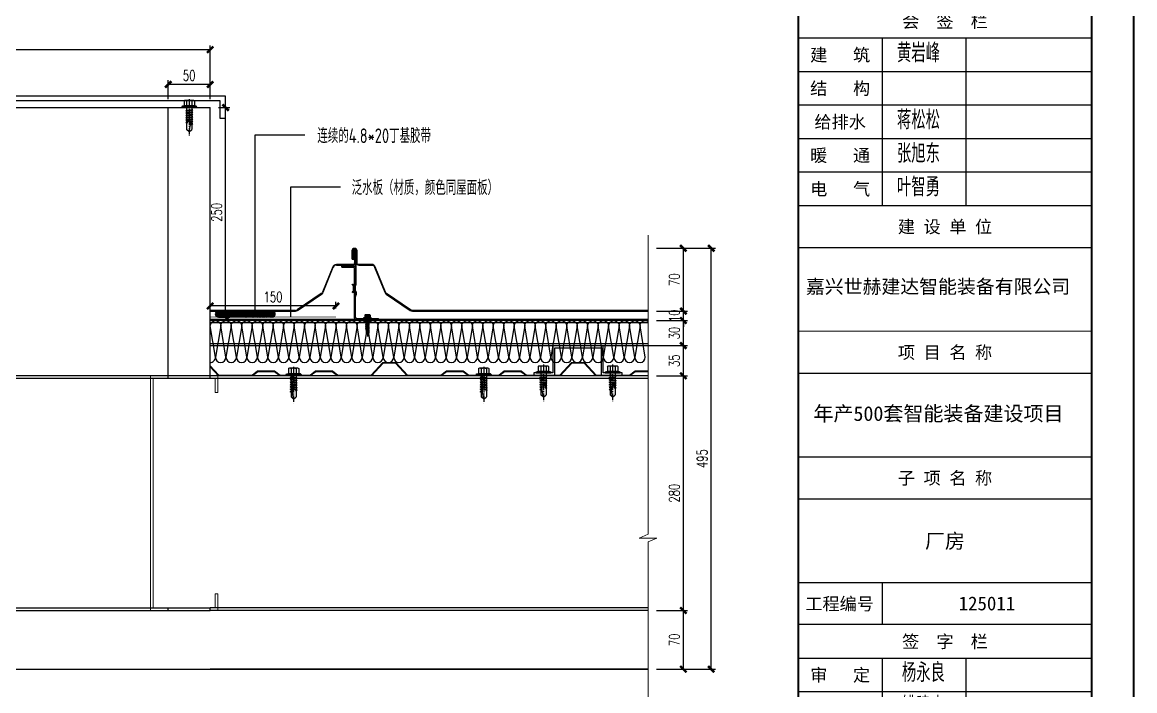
# Model space of a CAD drawing. Extents: x -599358 to 2865263, y -1062760 to 486533.
# Drawn here: x 149717 to 151044, y -727781 to -726983 of the extents above; entities that cross this region are included whole.
import ezdxf
from ezdxf.enums import TextEntityAlignment as Align

# ---------------------------------------------------------------- set-up
doc = ezdxf.new("R2010")
doc.units = 0
doc.linetypes.add('CENTER2', pattern=[28.575, 19.05, -3.175, 3.175, -3.175])
doc.linetypes.add('DASH', pattern=[0.35, 0.25, -0.1])
for name, color, linetype in [('0-cxFrame', 155, 'Continuous'), ('A-AXIS-DP', 126, 'Continuous'), ('A-PUB_HATCH', 8, 'Continuous'), ('A-WINDOW', 140, 'Continuous'), ('BWM', 8, 'Continuous'), ('DIM', 173, 'Continuous'), ('Frame', 255, 'Continuous'), ('Glass cotton', 95, 'Continuous'), ('PJ', 151, 'Continuous'), ('qianming', 155, 'Continuous'), ('SEAMLOK75 - SHEET', 6, 'Continuous'), ('V900型压型底板', 190, 'Continuous'), ('WZ', 2, 'Continuous'), ('ZX', 1, 'CENTER2'), ('虹吸雨水斗', 6, 'Continuous')]:
    doc.layers.add(name, color=color, linetype=linetype)
for name, color, linetype, lineweight in [('0-cxText', 131, 'Continuous', 25), ('S-dim', 81, 'Continuous', 0), ('屋面板', 6, 'Continuous', 13), ('底板', 2, 'Continuous', 13), ('文字标注引出线', 7, 'Continuous', 15), ('粗', 7, 'Continuous', 50), ('紧固件', 4, 'Continuous', 13)]:
    doc.layers.add(name, color=color, linetype=linetype, lineweight=lineweight)
doc.styles.add('BZHZ', font='bzxw', dxfattribs={"width": 0.8, "bigfont": 'bzhz'})
doc.styles.add('cx_biaoti', font='')
doc.styles.add('cx_tuming', font='simhei.ttf')
doc.styles.add('cx_tuqian1', font='宋体.shx')
doc.styles.add('DHTEXT-1', font='romans.shx', dxfattribs={"width": 0.7, "bigfont": 'chinese.shx'})
doc.styles.add('jhz', font='TSSDENG.SHX', dxfattribs={"width": 0.75, "bigfont": 'TSSDCHN.SHX'})
doc.styles.add('黑体', font='simhei.ttf')
doc.styles.get('cx_biaoti').set_extended_font_data('SimSun')
doc.dimstyles.new('ZN5', dxfattribs={"dimscale": 5, "dimtxt": 2.5, "dimasz": 1.5, "dimexe": 1, "dimexo": 2, "dimgap": 0.9, "dimtad": 1, "dimdec": 0, "dimdsep": 46, "dimtxsty": 'DHTEXT-1', "dimblk": 'ARCHTICK', "dimcen": 2.5, "dimclrd": 173, "dimclre": 173, "dimclrt": 7, "dimazin": 2, "dimtfac": 1, "dimtix": 1, "dimtmove": 2, "dimatfit": 3, "dimfxl": 0, "dimarcsym": 0})

# ---------------------------------------------------------------- blocks, each defined once
blk = doc.blocks.new('*U641')
at = {"layer": 'PJ'}
for p, q in [((-4.4, 0.45), (-4.4, 0)), ((4.4, 0), (-4.4, 0)), ((-4.1, 0.75), (-3.1, 1)), ((4.1, 0.75), (-4.1, 0.75)), ((-3.1, 3.85), (-3.1, 1)), ((3.1, 1), (-3.1, 1)), ((2.33, 4.25), (-2.33, 4.25)), ((-2.04, 0.75), (-1.55, 1)), ((-1.55, 3.85), (-1.55, 1)), ((-1.55, 0), (-1.55, -1.59)), ((1.55, 3.85), (1.55, 1)), ((2.15, 0.75), (1.55, 1)), ((1.55, 0), (1.55, -1.09)), ((3.1, 3.85), (3.1, 1)), ((4.1, 0.75), (3.1, 1)), ((4.4, 0.45), (4.4, 0)), ((-2.11, -1.9), (2.11, -1.4)), ((-2.11, -1.9), (-1.55, -1.59)), ((-2.11, -1.9), (-1.55, -2.21)), ((-2.11, -3.3), (2.11, -2.8)), ((-2.11, -3.3), (-1.55, -2.99)), ((-2.11, -3.3), (-1.55, -3.61)), ((-2.11, -4.7), (2.11, -4.2)), ((-2.11, -4.7), (-1.55, -4.39)), ((-2.11, -4.7), (-1.55, -5.01)), ((-2.11, -6.1), (2.11, -5.6)), ((-2.11, -6.1), (-1.55, -5.79)), ((-2.11, -6.1), (-1.55, -6.41)), ((-1.55, -1.59), (1.55, -1.09)), ((-1.55, -2.21), (1.55, -1.71)), ((-1.55, -2.21), (-1.55, -2.99)), ((-1.55, -2.99), (1.55, -2.49)), ((-1.55, -3.61), (1.55, -3.11)), ((-1.55, -3.61), (-1.55, -4.39)), ((-1.55, -4.39), (1.55, -3.89)), ((-1.55, -5.01), (1.55, -4.51)), ((-1.55, -5.01), (-1.55, -5.79)), ((-1.55, -5.79), (1.55, -5.29)), ((-1.55, -6.41), (1.55, -5.91)), ((-1.55, -6.41), (-1.55, -7.19)), ((1.55, -0.31), (1.55, -1.09)), ((2.11, -1.4), (1.55, -1.09)), ((2.11, -1.4), (1.55, -1.71)), ((1.55, -1.71), (1.55, -2.49)), ((2.11, -2.8), (1.55, -2.49)), ((2.11, -2.8), (1.55, -3.11)), ((1.55, -3.11), (1.55, -3.89)), ((2.11, -4.2), (1.55, -3.89)), ((2.11, -4.2), (1.55, -4.51)), ((1.55, -4.51), (1.55, -5.29)), ((2.11, -5.6), (1.55, -5.29)), ((2.11, -5.6), (1.55, -5.91)), ((1.55, -5.91), (1.55, -6.69)), ((-2.11, -7.5), (2.11, -7)), ((-2.11, -7.5), (-1.55, -7.19)), ((-2.11, -7.5), (-1.55, -7.81)), ((-2.11, -8.9), (-1.55, -8.59)), ((-2.11, -8.9), (-1.14, -8.78)), ((-2.11, -8.9), (-1.55, -9.21)), ((-1.55, -7.19), (1.55, -6.69)), ((-1.55, -7.81), (1.55, -7.31)), ((-1.55, -7.81), (-1.55, -8.59)), ((-1.55, -8.59), (-0.99, -8.49)), ((-1.55, -9.21), (-1.33, -9.17)), ((-1.55, -9.21), (-1.55, -13)), ((0, -14.4), (-1.55, -13)), ((0, -14.4), (1.55, -13)), ((0.56, -8.24), (1.55, -8.09)), ((0.71, -8.55), (2.11, -8.4)), ((0.71, -8.83), (1.55, -8.71)), ((0.71, -9.61), (1.55, -9.49)), ((0.71, -9.95), (2.11, -9.8)), ((0.71, -10.23), (1.55, -10.11)), ((2.11, -7), (1.55, -6.69)), ((2.11, -7), (1.55, -7.31)), ((1.55, -7.31), (1.55, -8.09)), ((2.11, -8.4), (1.55, -8.09)), ((2.11, -8.4), (1.55, -8.71)), ((1.55, -8.71), (1.55, -9.49)), ((2.11, -9.8), (1.55, -9.49)), ((2.11, -9.8), (1.55, -10.11)), ((1.55, -10.11), (1.55, -13))]:
    blk.add_line(p, q, dxfattribs=at)
blk.add_lwpolyline([(0, -14.4), (0.71, -10.23), (0.71, -8.5, 0.417657), (0.41, -8.2, 0.097062), (-0.99, -8.49), (-1.55, -9.6)], format="xyb", dxfattribs=at)
for centre, radius, start, end in [((-4.1, 0.45), 0.3, 90, 180), ((-2.33, 3.3), 0.951, 35.40086, 144.59914), ((0, 1.05), 3.2, 61.05941, 118.94059), ((2.33, 3.3), 0.951, 35.40086, 144.59914), ((4.1, 0.45), 0.3, 0, 90)]:
    blk.add_arc(centre, radius, start, end, dxfattribs=at)
at = {"layer": 'ZX', "ltscale": 0.2}
blk.add_line((0, 4.94), (0, -16.83), dxfattribs=at)
blk = doc.blocks.new('00990')
at = {"color": 2}
blk.add_lwpolyline([(7292.4, -17093.5), (7314.9, -17093.5), (7314.9, -17061), (7374.9, -17061), (7374.9, -17093.5), (7397.4, -17093.5), (7397.4, -17096), (7372.4, -17096), (7372.4, -17063.5), (7317.4, -17063.5), (7317.4, -17096), (7292.4, -17096)], close=True, dxfattribs=at)
at = {"layer": '紧固件', "xscale": 2, "yscale": 2, "zscale": 2}
for p in [(7303.6, -17093.5), (7386.1, -17093.5, 0)]:
    blk.add_blockref('*U641', p, dxfattribs=at)
blk = doc.blocks.new('*U1726')
at = {"layer": 'PJ'}
for p, q in [((-4.4, 0.5), (-4.4, 0)), ((4.4, 0), (-4.4, 0)), ((-4.1, 0.8), (-3.1, 1)), ((4.1, 0.8), (-4.1, 0.8)), ((-3.1, 3.9), (-3.1, 1)), ((3.1, 1), (-3.1, 1)), ((2.3, 4.2), (-2.3, 4.2)), ((-2, 0.8), (-1.5, 1)), ((-1.5, 3.9), (-1.5, 1)), ((-1.5, 0), (-1.5, -1.6)), ((1.5, 3.9), (1.5, 1)), ((2.2, 0.8), (1.5, 1)), ((1.5, 0), (1.5, -1.1)), ((3.1, 3.9), (3.1, 1)), ((4.1, 0.8), (3.1, 1)), ((4.4, 0.5), (4.4, 0)), ((-2.1, -1.9), (2.1, -1.4)), ((-2.1, -1.9), (-1.5, -1.6)), ((-2.1, -1.9), (-1.5, -2.2)), ((-2.1, -3.3), (2.1, -2.8)), ((-2.1, -3.3), (-1.5, -3)), ((-2.1, -3.3), (-1.5, -3.6)), ((-2.1, -4.7), (2.1, -4.2)), ((-2.1, -4.7), (-1.5, -4.4)), ((-2.1, -4.7), (-1.5, -5)), ((-2.1, -6.1), (2.1, -5.6)), ((-2.1, -6.1), (-1.5, -5.8)), ((-2.1, -6.1), (-1.5, -6.4)), ((-2.1, -7.5), (2.1, -7)), ((-2.1, -7.5), (-1.5, -7.2)), ((-2.1, -7.5), (-1.5, -7.8)), ((-2.1, -8.9), (2.1, -8.4)), ((-2.1, -8.9), (-1.5, -8.6)), ((-2.1, -8.9), (-1.5, -9.2)), ((-2.1, -10.3), (2.1, -9.8)), ((-2.1, -10.3), (-1.5, -10)), ((-2.1, -10.3), (-1.5, -10.6)), ((-2.1, -11.7), (2.1, -11.2)), ((-2.1, -11.7), (-1.5, -11.4)), ((-2.1, -11.7), (-1.5, -12)), ((-2.1, -13.1), (-1.5, -12.8)), ((-1.5, -1.6), (1.5, -1.1)), ((-1.5, -2.2), (1.5, -1.7)), ((-1.5, -2.2), (-1.5, -3)), ((-1.5, -3), (1.5, -2.5)), ((-1.5, -3.6), (1.5, -3.1)), ((-1.5, -3.6), (-1.5, -4.4)), ((-1.5, -4.4), (1.5, -3.9)), ((-1.5, -5), (1.5, -4.5)), ((-1.5, -5), (-1.5, -5.8)), ((-1.5, -5.8), (1.5, -5.3)), ((-1.5, -6.4), (1.5, -5.9)), ((-1.5, -6.4), (-1.5, -7.2)), ((-1.5, -7.2), (1.5, -6.7)), ((-1.5, -7.8), (1.5, -7.3)), ((-1.5, -7.8), (-1.5, -8.6)), ((-1.5, -8.6), (1.5, -8.1)), ((-1.5, -9.2), (1.5, -8.7)), ((-1.5, -9.2), (-1.5, -10)), ((-1.5, -10), (1.5, -9.5)), ((-1.5, -10.6), (1.5, -10.1)), ((-1.5, -10.6), (-1.5, -11.4)), ((-1.5, -11.4), (1.5, -10.9)), ((-1.5, -12), (1.5, -11.5)), ((-1.5, -12), (-1.5, -12.8)), ((-1.5, -12.8), (-1, -12.7)), ((0.6, -12.4), (1.5, -12.3)), ((0.7, -12.8), (2.1, -12.6)), ((0.7, -13), (1.5, -12.9)), ((1.5, -0.3), (1.5, -1.1)), ((2.1, -1.4), (1.5, -1.1)), ((2.1, -1.4), (1.5, -1.7)), ((1.5, -1.7), (1.5, -2.5)), ((2.1, -2.8), (1.5, -2.5)), ((2.1, -2.8), (1.5, -3.1)), ((1.5, -3.1), (1.5, -3.9)), ((2.1, -4.2), (1.5, -3.9)), ((2.1, -4.2), (1.5, -4.5)), ((1.5, -4.5), (1.5, -5.3)), ((2.1, -5.6), (1.5, -5.3)), ((2.1, -5.6), (1.5, -5.9)), ((1.5, -5.9), (1.5, -6.7)), ((2.1, -7), (1.5, -6.7)), ((2.1, -7), (1.5, -7.3)), ((1.5, -7.3), (1.5, -8.1)), ((2.1, -8.4), (1.5, -8.1)), ((2.1, -8.4), (1.5, -8.7)), ((1.5, -8.7), (1.5, -9.5)), ((2.1, -9.8), (1.5, -9.5)), ((2.1, -9.8), (1.5, -10.1)), ((1.5, -10.1), (1.5, -10.9)), ((2.1, -11.2), (1.5, -10.9)), ((2.1, -11.2), (1.5, -11.5)), ((1.5, -11.5), (1.5, -12.3)), ((2.1, -12.6), (1.5, -12.3)), ((2.1, -12.6), (1.5, -12.9)), ((1.5, -12.9), (1.5, -13.7)), ((-2.1, -13.1), (-1.1, -13)), ((-2.1, -13.1), (-1.5, -13.4)), ((-1.5, -13.4), (-1.5, -17.2)), ((-1.5, -13.4), (-1.3, -13.4)), ((0, -18.6), (-1.5, -17.2)), ((0, -18.6), (1.5, -17.2)), ((0.7, -13.8), (1.5, -13.7)), ((0.7, -14.2), (2.1, -14)), ((0.7, -14.4), (1.5, -14.3)), ((2.1, -14), (1.5, -13.7)), ((2.1, -14), (1.5, -14.3)), ((1.5, -14.3), (1.5, -17.2))]:
    blk.add_line(p, q, dxfattribs=at)
blk.add_lwpolyline([(0, -18.6), (0.7, -14.4), (0.7, -12.7, 0.417657), (0.4, -12.4, 0.097062), (-1, -12.7), (-1.5, -13.8)], format="xyb", dxfattribs=at)
for centre, radius, start, end in [((-4.1, 0.5), 0.3, 90, 180), ((-2.3, 3.3), 0.951, 35.4009, 144.5991), ((0, 1), 3.2, 61.0594, 118.9406), ((2.3, 3.3), 0.951, 35.4009, 144.5991), ((4.1, 0.5), 0.3, 0, 90)]:
    blk.add_arc(centre, radius, start, end, dxfattribs=at)
at = {"layer": 'ZX', "ltscale": 0.2}
blk.add_line((0, 4.9), (0, -21), dxfattribs=at)
blk = doc.blocks.new('A$C06060CBF')
at = {"layer": '粗', "lineweight": -2}
for p, q in [((26.8, 41.2), (26.8, 82.1)), ((27.4, 41.2), (27.4, 82.1)), ((27.4, 2.3), (27.4, 61.4)), ((28.7, 59.5), (27.4, 59.5)), ((28.7, 2.3), (28.7, 61.4)), ((43.8, 63.6), (29.7, 63.6)), ((43.8, 62.4), (29.7, 62.4)), ((43.8, 62.4), (43.8, 63.6)), ((28.7, 41.2), (27.4, 41.2)), ((30.4, 42.2), (28, 40.8)), ((29.2, 40.8), (28.4, 40.3)), ((30.7, 41.6), (29.2, 40.8)), ((29.2, 33.8), (29.2, 40.3)), ((30.9, 41.1), (29.8, 40.4)), ((29.8, 33.8), (29.8, 40.3)), ((26.8, 33), (26.8, 28.9)), ((27.4, 33), (27.4, 28.9)), ((28.7, 33), (27.4, 33)), ((30.4, 32), (28, 33.3)), ((29.2, 33.4), (28.4, 33.9)), ((30.7, 32.5), (29.2, 33.4)), ((30.6, 33.3), (29.8, 33.7)), ((30.9, 33.1), (29.8, 33.7)), ((26.4, 1.2), (0, 1.2)), ((0, 0), (0, 1.2)), ((26.4, 0), (0, 0)), ((19.5, 0), (19.5, 1.2))]:
    blk.add_line(p, q, dxfattribs=at)
at = {"layer": '粗'}
blk.add_line((27.4, 28.9), (26.8, 28.9), dxfattribs=at)
at = {"layer": '粗', "linetype": 'DASH', "lineweight": -2}
for p, q in [((9.7, 1.2), (9.7, 0)), ((16.9, 1.2), (16.9, 0))]:
    blk.add_line(p, q, dxfattribs=at)
at = {"layer": '粗', "lineweight": -2}
blk.add_lwpolyline([(27.4, 82.1, -1), (29.9, 82.1), (29.9, 73.1), (30.5, 73.1), (30.5, 82.1, 1), (26.8, 82.1)], format="xyb", dxfattribs=at)
for centre, radius, start, end in [((29.7, 61.4), 2.25, 90, 180), ((29.7, 61.4), 1.02, 90, 180), ((27.8, 41.2), 1.02, 180, 300), ((27.8, 41.2), 0.41, 180, 300), ((29.9, 40.3), 0.717, 120, 180), ((29.9, 40.3), 0.102, 120, 180), ((30.6, 41.6), 0.627, 302.657, 103.9204), ((27.8, 33), 1.02, 60, 180), ((27.8, 33), 0.41, 60, 180), ((29.9, 33.8), 0.717, 180, 240), ((29.9, 33.8), 0.102, 180, 240), ((30.6, 32.6), 0.627, 256.0796, 57.343), ((26.4, 2.3), 1.02, 270, 0), ((26.4, 2.3), 2.25, 270, 0)]:
    blk.add_arc(centre, radius, start, end, dxfattribs=at)
at = {"layer": '紧固件', "xscale": -1.023999999801318, "yscale": 1.023999999801318, "zscale": 1.023999999801318}
blk.add_blockref('*U1726', (13.2, 1.2), dxfattribs=at)
blk = doc.blocks.new('38990')
h = blk.add_hatch()
h.set_pattern_fill('ANSI31', color=256, scale=0.34, angle=-4.9986, style=0)
h.set_pattern_definition([(40.0013865, (1380503.2507, -35356.2821), (-0.693909236, 0.826928184), [])])
edge = h.paths.add_edge_path()
edge.add_arc((1405618.2, -61328.6), 3.6, 270.5816, 449.6218)
edge.add_line((1405618.3, -61325), (1405552.7, -61324.9))
edge.add_arc((1405554.6, -61328.5), 4.04, 116.9061, 243.2973)
edge.add_line((1405552.7, -61332.1), (1405618.3, -61332.2))
at = {"layer": 'A-PUB_HATCH', "color": 7}
for p, q in [((1405552.8, -61324.9, 39226584.3), (1405618.3, -61325, 39226584.3)), ((1405552.8, -61332.1, 39226584.3), (1405618.3, -61332.2, 39226584.3))]:
    blk.add_line(p, q, dxfattribs=at)
at = {"layer": 'Frame'}
for centre, radius, start, end in [((1405554.5, -61328.5, 39226584.3), 4.01, 115.9713, 243.9922), ((1405618.5, -61328.6, 39226584.3), 3.61, 266.5513, 93.4122)]:
    blk.add_arc(centre, radius, start, end, dxfattribs=at)
blk = doc.blocks.new('_ArchTick')
at = {"color": 0, "linetype": 'ByBlock', "const_width": 0.4}
blk.add_lwpolyline([(-0.5, -0.5), (0.5, 0.5)], dxfattribs=at)
blk = doc.blocks.new('*D2155')
at = {"layer": 'Defpoints', "color": 0, "ltscale": 50, "transparency": 16777216}
for p in [(149941.3, -727321.6), (149941.3, -727334.8), (150091.3, -727334.8)]:
    blk.add_point(p, dxfattribs=at)
at = {"layer": 'DIM', "color": 173, "linetype": 'ByBlock', "lineweight": -2, "ltscale": 50, "transparency": 16777216}
for p, q in [((149941.3, -727324.8), (149941.3, -727316.6)), ((150091.3, -727321.6), (149941.3, -727321.6)), ((150091.3, -727324.8), (150091.3, -727316.6))]:
    blk.add_line(p, q, dxfattribs=at)
at = {"layer": 'DIM', "color": 173, "lineweight": -2, "ltscale": 50, "transparency": 16777216, "xscale": 7.5, "yscale": 7.5, "zscale": 7.5, "rotation": 180}
blk.add_blockref('_ArchTick', (149941.3, -727321.6), dxfattribs=at)
at = {"layer": 'DIM', "color": 173, "lineweight": -2, "ltscale": 50, "transparency": 16777216, "xscale": 7.5, "yscale": 7.5, "zscale": 7.5}
blk.add_blockref('_ArchTick', (150091.3, -727321.6), dxfattribs=at)
at = {"layer": 'DIM', "color": 7, "ltscale": 50, "transparency": 16777216, "insert": (150016.3, -727310.8), "char_height": 12.5, "attachment_point": 5, "style": 'DHTEXT-1'}
blk.add_mtext('150', dxfattribs=at)
blk = doc.blocks.new('*D2156')
at = {"layer": 'Defpoints', "color": 0, "ltscale": 50, "transparency": 16777216}
for p in [(149941.3, -727084.8), (149959.7, -727084.8), (149941.3, -727334.8)]:
    blk.add_point(p, dxfattribs=at)
at = {"layer": 'DIM', "color": 173, "linetype": 'ByBlock', "lineweight": -2, "ltscale": 50, "transparency": 16777216}
for p, q in [((149951.3, -727084.8), (149964.7, -727084.8)), ((149959.7, -727334.8), (149959.7, -727084.8)), ((149951.3, -727334.8), (149964.7, -727334.8))]:
    blk.add_line(p, q, dxfattribs=at)
at = {"layer": 'DIM', "color": 173, "lineweight": -2, "ltscale": 50, "transparency": 16777216, "xscale": 7.5, "yscale": 7.5, "zscale": 7.5}
for p, rotation in [((149959.7, -727084.8), 90), ((149959.7, -727334.8), 270)]:
    blk.add_blockref('_ArchTick', p, dxfattribs=dict(at, rotation=rotation))
at = {"layer": 'DIM', "color": 7, "ltscale": 50, "transparency": 16777216, "insert": (149949, -727209.8), "char_height": 12.5, "attachment_point": 5, "rotation": 90, "style": 'DHTEXT-1'}
blk.add_mtext('250', dxfattribs=at)
blk = doc.blocks.new('*D2145')
at = {"layer": 'Defpoints', "color": 0, "ltscale": 50, "transparency": 16777216}
for p in [(149941.3, -727015.7), (149051.3, -727084.8, 0), (149941.3, -727084.8, 0)]:
    blk.add_point(p, dxfattribs=at)
at = {"layer": 'DIM', "color": 173, "linetype": 'ByBlock', "lineweight": -2, "ltscale": 50, "transparency": 16777216}
for p, q in [((149051.3, -727074.8), (149051.3, -727010.7)), ((149051.3, -727015.7), (149941.3, -727015.7)), ((149941.3, -727074.8), (149941.3, -727010.7))]:
    blk.add_line(p, q, dxfattribs=at)
at = {"layer": 'DIM', "color": 173, "lineweight": -2, "ltscale": 50, "transparency": 16777216, "xscale": 7.5, "yscale": 7.5, "zscale": 7.5, "rotation": 180}
blk.add_blockref('_ArchTick', (149051.3, -727015.7), dxfattribs=at)
at = {"layer": 'DIM', "color": 173, "lineweight": -2, "ltscale": 50, "transparency": 16777216, "xscale": 7.5, "yscale": 7.5, "zscale": 7.5}
blk.add_blockref('_ArchTick', (149941.3, -727015.7), dxfattribs=at)
at = {"layer": 'DIM', "color": 7, "ltscale": 50, "transparency": 16777216, "insert": (149496.3, -727005), "char_height": 12.5, "attachment_point": 5, "style": 'DHTEXT-1'}
blk.add_mtext('790', dxfattribs=at)
blk = doc.blocks.new('*D2146')
at = {"layer": 'Defpoints', "color": 0, "ltscale": 50, "transparency": 16777216}
for p in [(150463.4, -727405), (150505.5, -727405), (150463.4, -727685)]:
    blk.add_point(p, dxfattribs=at)
at = {"layer": 'DIM', "color": 173, "linetype": 'ByBlock', "lineweight": -2, "ltscale": 50, "transparency": 16777216}
for p, q in [((150473.4, -727405), (150510.5, -727405)), ((150505.5, -727685), (150505.5, -727405)), ((150473.4, -727685), (150510.5, -727685))]:
    blk.add_line(p, q, dxfattribs=at)
at = {"layer": 'DIM', "color": 173, "lineweight": -2, "ltscale": 50, "transparency": 16777216, "xscale": 7.5, "yscale": 7.5, "zscale": 7.5}
for p, rotation in [((150505.5, -727405), 90), ((150505.5, -727685), 270)]:
    blk.add_blockref('_ArchTick', p, dxfattribs=dict(at, rotation=rotation))
at = {"layer": 'DIM', "color": 7, "ltscale": 50, "transparency": 16777216, "insert": (150494.8, -727545), "char_height": 12.5, "attachment_point": 5, "rotation": 90, "style": 'DHTEXT-1'}
blk.add_mtext('280', dxfattribs=at)
blk = doc.blocks.new('*D2147')
at = {"layer": 'Defpoints', "color": 0, "ltscale": 50, "transparency": 16777216}
for p in [(150229.7, -727368.9), (150505.5, -727368.9), (150463.4, -727405)]:
    blk.add_point(p, dxfattribs=at)
at = {"layer": 'DIM', "color": 173, "linetype": 'ByBlock', "lineweight": -2, "ltscale": 50, "transparency": 16777216}
for p, q in [((150239.7, -727368.9), (150510.5, -727368.9)), ((150505.5, -727405), (150505.5, -727368.9)), ((150473.4, -727405), (150510.5, -727405))]:
    blk.add_line(p, q, dxfattribs=at)
at = {"layer": 'DIM', "color": 173, "lineweight": -2, "ltscale": 50, "transparency": 16777216, "xscale": 7.5, "yscale": 7.5, "zscale": 7.5}
for p, rotation in [((150505.5, -727368.9), 90), ((150505.5, -727405), 270)]:
    blk.add_blockref('_ArchTick', p, dxfattribs=dict(at, rotation=rotation))
at = {"layer": 'DIM', "color": 7, "ltscale": 50, "transparency": 16777216, "insert": (150494.8, -727386.9), "char_height": 12.5, "attachment_point": 5, "rotation": 90, "style": 'DHTEXT-1'}
blk.add_mtext('35', dxfattribs=at)
blk = doc.blocks.new('*D2148')
at = {"layer": 'Defpoints', "color": 0, "ltscale": 50, "transparency": 16777216}
for p in [(150463.4, -727338.9), (150505.5, -727338.9), (150229.7, -727368.9)]:
    blk.add_point(p, dxfattribs=at)
at = {"layer": 'DIM', "color": 173, "linetype": 'ByBlock', "lineweight": -2, "ltscale": 50, "transparency": 16777216}
for p, q in [((150473.4, -727338.9), (150510.5, -727338.9)), ((150505.5, -727368.9), (150505.5, -727338.9)), ((150239.7, -727368.9), (150510.5, -727368.9))]:
    blk.add_line(p, q, dxfattribs=at)
at = {"layer": 'DIM', "color": 173, "lineweight": -2, "ltscale": 50, "transparency": 16777216, "xscale": 7.5, "yscale": 7.5, "zscale": 7.5}
for p, rotation in [((150505.5, -727338.9), 90), ((150505.5, -727368.9), 270)]:
    blk.add_blockref('_ArchTick', p, dxfattribs=dict(at, rotation=rotation))
at = {"layer": 'DIM', "color": 7, "ltscale": 50, "transparency": 16777216, "insert": (150494.8, -727353.9), "char_height": 12.5, "attachment_point": 5, "rotation": 90, "style": 'DHTEXT-1'}
blk.add_mtext('30', dxfattribs=at)
blk = doc.blocks.new('*D2149')
at = {"layer": 'Defpoints', "color": 0, "ltscale": 50, "transparency": 16777216}
for p in [(150463.4, -727327.7, 0), (150505.5, -727327.7), (150463.4, -727338.9)]:
    blk.add_point(p, dxfattribs=at)
at = {"layer": 'DIM', "color": 173, "linetype": 'ByBlock', "lineweight": -2, "ltscale": 50, "transparency": 16777216}
for p, q in [((150473.4, -727327.7), (150510.5, -727327.7)), ((150505.5, -727327.7), (150505.5, -727320.2)), ((150505.5, -727338.9), (150505.5, -727327.7)), ((150473.4, -727338.9), (150510.5, -727338.9)), ((150505.5, -727338.9), (150505.5, -727346.4))]:
    blk.add_line(p, q, dxfattribs=at)
at = {"layer": 'DIM', "color": 173, "lineweight": -2, "ltscale": 50, "transparency": 16777216, "xscale": 7.5, "yscale": 7.5, "zscale": 7.5}
for p, rotation in [((150505.5, -727327.7), 270), ((150505.5, -727338.9), 90)]:
    blk.add_blockref('_ArchTick', p, dxfattribs=dict(at, rotation=rotation))
at = {"layer": 'DIM', "color": 7, "ltscale": 50, "transparency": 16777216, "insert": (150494.8, -727333.3), "char_height": 12.5, "attachment_point": 5, "rotation": 90, "style": 'DHTEXT-1'}
blk.add_mtext('10', dxfattribs=at)
blk = doc.blocks.new('*D2150')
at = {"layer": 'Defpoints', "color": 0, "ltscale": 50, "transparency": 16777216}
for p in [(150463.4, -727252.7, 0), (150505.5, -727252.7), (150463.4, -727327.7, 0)]:
    blk.add_point(p, dxfattribs=at)
at = {"layer": 'DIM', "color": 173, "linetype": 'ByBlock', "lineweight": -2, "ltscale": 50, "transparency": 16777216}
for p, q in [((150473.4, -727252.7), (150510.5, -727252.7)), ((150505.5, -727327.7), (150505.5, -727252.7)), ((150473.4, -727327.7), (150510.5, -727327.7))]:
    blk.add_line(p, q, dxfattribs=at)
at = {"layer": 'DIM', "color": 173, "lineweight": -2, "ltscale": 50, "transparency": 16777216, "xscale": 7.5, "yscale": 7.5, "zscale": 7.5}
for p, rotation in [((150505.5, -727252.7), 90), ((150505.5, -727327.7), 270)]:
    blk.add_blockref('_ArchTick', p, dxfattribs=dict(at, rotation=rotation))
at = {"layer": 'DIM', "color": 7, "ltscale": 50, "transparency": 16777216, "insert": (150494.8, -727290.2), "char_height": 12.5, "attachment_point": 5, "rotation": 90, "style": 'DHTEXT-1'}
blk.add_mtext('70', dxfattribs=at)
blk = doc.blocks.new('*D2151')
at = {"layer": 'Defpoints', "color": 0, "ltscale": 50, "transparency": 16777216}
for p in [(150463.4, -727252.7, 0), (150538.7, -727252.7), (150463.4, -727755)]:
    blk.add_point(p, dxfattribs=at)
at = {"layer": 'DIM', "color": 173, "linetype": 'ByBlock', "lineweight": -2, "ltscale": 50, "transparency": 16777216}
for p, q in [((150473.4, -727252.7), (150543.7, -727252.7)), ((150538.7, -727755), (150538.7, -727252.7)), ((150473.4, -727755), (150543.7, -727755))]:
    blk.add_line(p, q, dxfattribs=at)
at = {"layer": 'DIM', "color": 173, "lineweight": -2, "ltscale": 50, "transparency": 16777216, "xscale": 7.5, "yscale": 7.5, "zscale": 7.5}
for p, rotation in [((150538.7, -727252.7), 90), ((150538.7, -727755), 270)]:
    blk.add_blockref('_ArchTick', p, dxfattribs=dict(at, rotation=rotation))
at = {"layer": 'DIM', "color": 7, "ltscale": 50, "transparency": 16777216, "insert": (150527.9, -727503.8), "char_height": 12.5, "attachment_point": 5, "rotation": 90, "style": 'DHTEXT-1'}
blk.add_mtext('495', dxfattribs=at)
blk = doc.blocks.new('*D2152')
at = {"layer": 'Defpoints', "color": 0, "ltscale": 50, "transparency": 16777216}
for p in [(150463.4, -727685), (150505.5, -727685), (150463.4, -727755)]:
    blk.add_point(p, dxfattribs=at)
at = {"layer": 'DIM', "color": 173, "linetype": 'ByBlock', "lineweight": -2, "ltscale": 50, "transparency": 16777216}
for p, q in [((150473.4, -727685), (150510.5, -727685)), ((150505.5, -727755), (150505.5, -727685)), ((150473.4, -727755), (150510.5, -727755))]:
    blk.add_line(p, q, dxfattribs=at)
at = {"layer": 'DIM', "color": 173, "lineweight": -2, "ltscale": 50, "transparency": 16777216, "xscale": 7.5, "yscale": 7.5, "zscale": 7.5}
for p, rotation in [((150505.5, -727685), 90), ((150505.5, -727755), 270)]:
    blk.add_blockref('_ArchTick', p, dxfattribs=dict(at, rotation=rotation))
at = {"layer": 'DIM', "color": 7, "ltscale": 50, "transparency": 16777216, "insert": (150494.8, -727720), "char_height": 12.5, "attachment_point": 5, "rotation": 90, "style": 'DHTEXT-1'}
blk.add_mtext('70', dxfattribs=at)
blk = doc.blocks.new('zjcx_lan_huiqian(Dragon)')
for p, q in [((-7000, -800), (0, -800)), ((-5000, -800), (-5000, -4800)), ((-3000, -800), (-3000, -4800)), ((-7000, -1600), (0, -1600)), ((-7000, -2400), (0, -2400)), ((-7000, -3200), (0, -3200)), ((-7000, -4000), (0, -4000))]:
    blk.add_line(p, q)
at = {"const_width": 30}
blk.add_lwpolyline([(-7000, 0), (0, 0)], dxfattribs=at)
blk.add_lwpolyline([(-7000, 0), (0, 0), (0, -4800), (-7000, -4800)], close=True, dxfattribs=at)
at = {"style": 'cx_biaoti'}
for s, p in [('会  签  栏', (-3500, -400)), ('建   筑', (-6000, -1200)), ('结   构', (-6000, -2000)), ('给排水', (-6000, -2800)), ('暖   通', (-6000, -3600)), ('电   气', (-6000, -4400))]:
    blk.add_text(s, height=300, dxfattribs=at).set_placement(p, align=Align.MIDDLE)
blk = doc.blocks.new('T-汇签(Dragon)')
at = {"layer": '0-cxFrame'}
blk.add_blockref('zjcx_lan_huiqian(Dragon)', (0, 0), dxfattribs=at)
at = {"layer": 'qianming', "style": 'BZHZ', "width": 0.8}
for s, p in [('黄岩峰', (-4132, -1132)), ('蒋松松', (-4132, -2732)), ('张旭东', (-4132, -3532)), ('叶智勇', (-4132, -4332))]:
    blk.add_text(s, height=450, dxfattribs=at).set_placement(p, align=Align.MIDDLE)
blk = doc.blocks.new('zjcx_lan_qianzi(Dragon)')
for p, q in [((-7000, 4800), (0, 4800)), ((-5000, 4800), (-5000, 0)), ((-3000, 4800), (-3000, 0)), ((-7000, 4000), (0, 4000)), ((-7000, 3200), (0, 3200)), ((-7000, 2400), (0, 2400)), ((-7000, 1600), (0, 1600)), ((-7000, 800), (0, 800))]:
    blk.add_line(p, q)
at = {"const_width": 30}
blk.add_lwpolyline([(-7000, 5600), (0, 5600)], dxfattribs=at)
blk.add_lwpolyline([(-7000, 5600), (0, 5600), (0, 0), (-7000, 0)], close=True, dxfattribs=at)
at = {"style": 'cx_biaoti'}
for s, p in [('签  字  栏', (-3500, 5200)), ('审   定', (-6000, 4400)), ('审   核', (-6000, 3600)), ('校   对', (-6000, 2800)), ('设   计', (-6000, 400))]:
    blk.add_text(s, height=300, dxfattribs=at).set_placement(p, align=Align.MIDDLE)
at = {"style": 'cx_biaoti', "width": 0.85}
for s, p in [('项目负责人', (-6000, 2000)), ('专业负责人', (-6000, 1200))]:
    blk.add_text(s, height=300, dxfattribs=at).set_placement(p, align=Align.MIDDLE)
blk = doc.blocks.new('T-签字(Dragon)')
at = {"layer": '0-cxFrame'}
blk.add_blockref('zjcx_lan_qianzi(Dragon)', (0, 0), dxfattribs=at)
at = {"layer": 'qianming', "style": 'BZHZ', "width": 0.8}
for s, p in [('杨永良', (-4014, 4478)), ('姚建中', (-4014, 3678)), ('姜旭超', (-4014, 2878)), ('宋月飞', (-4014, 2078)), ('宋月飞', (-4014, 1278)), ('叶佳超', (-4014, 478))]:
    blk.add_text(s, height=450, dxfattribs=at).set_placement(p, align=Align.MIDDLE)
blk = doc.blocks.new('zjcx_lan_xiangmu(Dragon)')
for p, q in [((-7000, 9000), (0, 9000)), ((-7000, 6000), (0, 6000)), ((-7000, 3000), (0, 3000)), ((-5000, 1000), (-5000, 0))]:
    blk.add_line(p, q)
at = {"const_width": 30}
for points in [[(-7000, 10000), (0, 10000)], [(-7000, 7000), (0, 7000)], [(-7000, 7000), (0, 7000)], [(-7000, 4000), (0, 4000)], [(-7000, 4000), (0, 4000)], [(-7000, 1000), (0, 1000)], [(-7000, 0), (0, 0)]]:
    blk.add_lwpolyline(points, dxfattribs=at)
blk.add_lwpolyline([(-7000, 10000), (0, 10000), (0, 0), (-7000, 0)], close=True)
at = {"style": 'cx_biaoti'}
for s, p in [('建 设 单 位', (-3500, 9500)), ('项 目 名 称', (-3500, 6500)), ('子 项 名 称', (-3500, 3500)), ('工程编号', (-6013, 500))]:
    blk.add_text(s, height=300, dxfattribs=at).set_placement(p, align=Align.MIDDLE)
blk = doc.blocks.new('T-项目(Dragon)')
blk.add_blockref('zjcx_lan_xiangmu(Dragon)', (0, 0))
at = {"color": 3, "style": 'cx_tuming'}
for s, height, p in [('嘉兴世赫建达智能装备有限公司', 330, (-6816, 7901)), ('年产500套智能装备建设项目 ', 350, (-6638, 4859))]:
    blk.add_text(s, height=height, dxfattribs=at).set_placement(p)
blk = doc.blocks.new('zjcx_T2(Dragon)')
at = {"layer": '0-cxFrame', "const_width": 50}
blk.add_lwpolyline([(-7000, 40000), (0, 40000), (0, 0), (-7000, 0)], close=True, dxfattribs=at)
at = {"layer": '0-cxFrame'}
for name, p in [('T-汇签(Dragon)', (0, 29800)), ('T-项目(Dragon)', (0, 15000)), ('T-签字(Dragon)', (0, 9400))]:
    blk.add_blockref(name, p, dxfattribs=at)
blk = doc.blocks.new('TK22.A2 L(Dragon)')
at = {"layer": '0-cxFrame', "color": 7, "const_width": 0.5}
blk.add_lwpolyline([(0, 0), (-594, 0), (-594, 420), (0, 420)], close=True, dxfattribs=at)
at = {"layer": '0-cxFrame', "const_width": 0.5}
for points in [[(-80, 10), (-574, 10), (-574, 410), (-80, 410)], [(-10, 10), (-80, 10), (-80, 410), (-10, 410)]]:
    blk.add_lwpolyline(points, close=True, dxfattribs=at)
at = {"layer": '0-cxFrame', "xscale": 0.01, "yscale": 0.01, "zscale": 0.01}
blk.add_blockref('zjcx_T2(Dragon)', (-10, 10), dxfattribs=at)
at = {"style": '黑体', "flags": 4}
blk.add_attdef('图幅', text='', height=3.3, dxfattribs=at).set_placement((-40, 3), align=Align.RIGHT)
at = {"layer": '0-cxText', "flags": 4}
for tag, height, style, p in [('建设单位', 3.5, 'cx_tuming', (-45, 240)), ('项目名称', 3.5, 'cx_tuming', (-45, 210)), ('子项名称', 3.5, 'cx_tuming', (-45, 180)), ('工程编号', 3.3, 'cx_tuqian1', (-35, 165)), ('图名1', 3.5, 'cx_tuming', (-45, 87)), ('图名2', 3.5, 'cx_tuming', (-45, 79)), ('图名3', 3.5, 'cx_tuming', (-45, 71)), ('出图日期', 3.3, 'cx_tuqian1', (-39, 60)), ('专业', 3.3, 'cx_tuqian1', (-55, 52)), ('图号', 3.3, 'cx_tuqian1', (-55, 44)), ('版次', 3.3, 'cx_tuqian1', (-20, 44))]:
    blk.add_attdef(tag, text='', height=height, dxfattribs=dict(at, style=style)).set_placement(p, align=Align.MIDDLE)
at = {"layer": 'Defpoints', "color": 6, "flags": 4}
for tag, height, style, p in [('tufu', 3.3, '黑体', (-12, 12)), ('dwfname', 4, 'cx_tuqian1', (-80, 3))]:
    blk.add_attdef(tag, text='', height=height, dxfattribs=dict(at, style=style)).set_placement(p, align=Align.RIGHT)
blk = doc.blocks.new('*D2137')
at = {"layer": 'Defpoints', "color": 0, "ltscale": 50, "transparency": 16777216}
for p in [(149891.3, -727057.3), (149891.3, -727084.8), (149941.3, -727084.8)]:
    blk.add_point(p, dxfattribs=at)
at = {"layer": 'DIM', "color": 173, "linetype": 'ByBlock', "lineweight": -2, "ltscale": 50, "transparency": 16777216}
for p, q in [((149891.3, -727074.8), (149891.3, -727052.3)), ((149941.3, -727057.3), (149891.3, -727057.3)), ((149941.3, -727074.8), (149941.3, -727052.3))]:
    blk.add_line(p, q, dxfattribs=at)
at = {"layer": 'DIM', "color": 173, "lineweight": -2, "ltscale": 50, "transparency": 16777216, "xscale": 7.5, "yscale": 7.5, "zscale": 7.5, "rotation": 180}
blk.add_blockref('_ArchTick', (149891.3, -727057.3), dxfattribs=at)
at = {"layer": 'DIM', "color": 173, "lineweight": -2, "ltscale": 50, "transparency": 16777216, "xscale": 7.5, "yscale": 7.5, "zscale": 7.5}
blk.add_blockref('_ArchTick', (149941.3, -727057.3), dxfattribs=at)
at = {"layer": 'DIM', "color": 7, "ltscale": 50, "transparency": 16777216, "insert": (149916.3, -727046.5), "char_height": 12.5, "attachment_point": 5, "style": 'DHTEXT-1'}
blk.add_mtext('50', dxfattribs=at)

msp = doc.modelspace()

# ---------------------------------------------------------------- linework, layer by layer
at = {"color": 1, "ltscale": 10}
msp.add_line((150463.4, -727337.6), (149941.3, -727337.6), dxfattribs=at)
at = {"color": 3, "ltscale": 10}
for p, q in [((150463.4, -727339.1), (149941.3, -727339.1)), ((150463.4, -727341.6), (149941.3, -727341.6)), ((150463.4, -727366.6), (149941.3, -727366.6)), ((150463.4, -727369.1), (149941.3, -727369.1))]:
    msp.add_line(p, q, dxfattribs=at)
at = {"color": 6, "ltscale": 10}
for p, q in [((150463.4, -727405), (149051.3, -727405)), ((150463.4, -727408), (149051.3, -727408)), ((148529.3, -727682), (149941.3, -727682)), ((148529.3, -727685), (149941.3, -727685)), ((150463.4, -727682), (149941.3, -727682)), ((150463.4, -727685), (149941.3, -727685))]:
    msp.add_line(p, q, dxfattribs=at)
at = {"color": 8, "ltscale": 10}
for p in [(148529.3, -727755), (150463.4, -727755)]:
    msp.add_line(p, (149941.3, -727755), dxfattribs=at)
at = {"layer": 'A-AXIS-DP', "color": 8, "ltscale": 2800}
for p, q in [((149941.3, -727755), (150463.4, -727755)), ((150463.4, -727755), (149941.3, -727755))]:
    msp.add_line(p, q, dxfattribs=at)
at = {"layer": 'A-WINDOW', "ltscale": 10}
for p, q in [((149891.3, -727408), (149891.3, -727084.8)), ((149941.3, -727408), (149941.3, -727084.8)), ((149891.3, -727685), (149891.3, -727682)), ((149941.3, -727685), (149941.3, -727682))]:
    msp.add_line(p, q, dxfattribs=at)
msp.add_lwpolyline([(149500.9, -727084.8), (149941.3, -727084.8)], dxfattribs=at)
at = {"layer": 'BWM', "elevation": 0}
msp.add_lwpolyline([(149941.3, -727389.1, 0.414214), (149947.6, -727382.8), (149941.4, -727345.3, -1), (149953.9, -727345.3), (149947.6, -727382.8, 1), (149960.1, -727382.8), (149953.9, -727345.3, -1), (149966.4, -727345.3), (149960.1, -727382.8, 1), (149972.6, -727382.8), (149966.4, -727345.3, -1), (149978.9, -727345.3), (149972.6, -727382.8, 1), (149985.1, -727382.8), (149978.9, -727345.3, -1), (149991.4, -727345.3), (149985.1, -727382.8, 1), (149997.6, -727382.8), (149991.4, -727345.3, -1), (150003.9, -727345.3), (149997.6, -727382.8, 1), (150010.1, -727382.8), (150003.9, -727345.3, -1), (150016.4, -727345.3), (150010.1, -727382.8, 1), (150022.6, -727382.8), (150016.4, -727345.3, -1), (150028.9, -727345.3), (150022.6, -727382.8, 1), (150035.1, -727382.8), (150028.9, -727345.3, -1), (150041.4, -727345.3), (150035.1, -727382.8, 1), (150047.6, -727382.8), (150041.4, -727345.3, -1), (150053.9, -727345.3), (150047.6, -727382.8, 1), (150060.1, -727382.8), (150053.9, -727345.3, -1), (150066.4, -727345.3), (150060.1, -727382.8, 1), (150072.6, -727382.8), (150066.4, -727345.3, -1), (150078.9, -727345.3), (150072.6, -727382.8, 1), (150085.1, -727382.8), (150078.9, -727345.3, -1), (150091.4, -727345.3), (150085.1, -727382.8, 1), (150097.6, -727382.8), (150091.4, -727345.3, -1), (150103.9, -727345.3), (150097.6, -727382.8, 1), (150110.1, -727382.8), (150103.9, -727345.3, -1), (150116.4, -727345.3), (150110.1, -727382.8, 1), (150122.6, -727382.8), (150116.4, -727345.3, -1), (150128.9, -727345.3), (150122.6, -727382.8, 1), (150135.1, -727382.8), (150128.9, -727345.3, -1), (150141.4, -727345.3), (150135.1, -727382.8, 1), (150147.6, -727382.8), (150141.4, -727345.3, -1), (150153.9, -727345.3), (150147.6, -727382.8, 1), (150160.1, -727382.8), (150153.9, -727345.3, -1), (150166.4, -727345.3), (150160.1, -727382.8, 1), (150172.6, -727382.8), (150166.4, -727345.3, -1), (150178.9, -727345.3), (150172.6, -727382.8, 1), (150185.1, -727382.8), (150178.9, -727345.3, -1), (150191.4, -727345.3), (150185.1, -727382.8, 1), (150197.6, -727382.8), (150191.4, -727345.3, -1), (150203.9, -727345.3), (150197.6, -727382.8, 1), (150210.1, -727382.8), (150203.9, -727345.3, -1), (150216.4, -727345.3), (150210.1, -727382.8, 1), (150222.6, -727382.8), (150216.4, -727345.3, -1), (150228.9, -727345.3), (150222.6, -727382.8, 1), (150235.1, -727382.8), (150228.9, -727345.3, -1), (150241.4, -727345.3), (150235.1, -727382.8, 1), (150247.6, -727382.8), (150241.4, -727345.3, -1), (150253.9, -727345.3), (150247.6, -727382.8, 1), (150260.1, -727382.8), (150253.9, -727345.3, -1), (150266.4, -727345.3), (150260.1, -727382.8, 1), (150272.6, -727382.8), (150266.4, -727345.3, -1), (150278.9, -727345.3), (150272.6, -727382.8, 1), (150285.1, -727382.8), (150278.9, -727345.3, -1), (150291.4, -727345.3), (150285.1, -727382.8, 1), (150297.6, -727382.8), (150291.4, -727345.3, -1), (150303.9, -727345.3), (150297.6, -727382.8, 1), (150310.1, -727382.8), (150303.9, -727345.3, -1), (150316.4, -727345.3), (150310.1, -727382.8, 1), (150322.6, -727382.8), (150316.4, -727345.3, -1), (150328.9, -727345.3), (150322.6, -727382.8, 1), (150335.1, -727382.8), (150328.9, -727345.3, -1), (150341.4, -727345.3), (150335.1, -727382.8, 1), (150347.6, -727382.8), (150341.4, -727345.3, -1), (150353.9, -727345.3), (150347.6, -727382.8, 1), (150360.1, -727382.8), (150353.9, -727345.3, -1), (150366.4, -727345.3), (150360.1, -727382.8, 1), (150372.6, -727382.8), (150366.4, -727345.3, -1), (150378.9, -727345.3), (150372.6, -727382.8, 1), (150385.1, -727382.8), (150378.9, -727345.3, -1), (150391.4, -727345.3), (150385.1, -727382.8, 1), (150397.6, -727382.8), (150391.4, -727345.3, -1), (150403.9, -727345.3), (150397.6, -727382.8, 1), (150410.1, -727382.8), (150403.9, -727345.3, -1), (150416.4, -727345.3), (150410.1, -727382.8, 1), (150422.6, -727382.8), (150416.4, -727345.3, -1), (150428.9, -727345.3), (150422.6, -727382.8, 1), (150435.1, -727382.8), (150428.9, -727345.3, -1), (150441.4, -727345.3), (150435.1, -727382.8, 1), (150447.6, -727382.8), (150441.4, -727345.3, -1), (150453.9, -727345.3), (150447.6, -727382.8, 1), (150460.1, -727382.8), (150453.9, -727345.3, -0.589557), (150463.4, -727340, -0.589557)], format="xyb", dxfattribs=at)
at = {"layer": 'DIM', "ltscale": 10}
for p, q in [((149995, -727328.8), (149995, -727117.3)), ((149995, -727117.3), (150054.1, -727117.3)), ((150037.4, -727334.8), (150037.4, -727179.3)), ((150037.4, -727179.3), (150096.6, -727179.3))]:
    msp.add_line(p, q, dxfattribs=at)
at = {"layer": 'S-dim', "color": 6, "ltscale": 10, "elevation": 0}
msp.add_lwpolyline([(149950.3, -727425), (149950.3, -727405), (149870.3, -727405), (149870.3, -727685), (149950.3, -727685), (149950.3, -727665), (149947.3, -727665), (149947.3, -727682), (149873.3, -727682), (149873.3, -727408), (149947.3, -727408), (149947.3, -727425)], close=True, dxfattribs=at)
at = {"layer": 'SEAMLOK75 - SHEET'}
for p, q in [((150112.1, -727257), (150112.1, -727264.9)), ((150112.8, -727264.9), (150112.8, -727257)), ((150113.5, -727257), (150113.5, -727270.1)), ((150114.2, -727270.1), (150114.2, -727257)), ((150087.4, -727275), (150075.3, -727305.1)), ((150075.9, -727305.3), (150088.1, -727275.3)), ((150111.5, -727272.1), (150091.8, -727272.1)), ((150091.8, -727272.8), (150111.5, -727272.8)), ((150112.1, -727264.9), (150112.8, -727264.9)), ((150073.8, -727306.9), (150045.2, -727326.2)), ((150045.6, -727326.8), (150074.2, -727307.5)), ((150043, -727326.9), (149941.3, -727326.9)), ((149941.3, -727327.6), (150043, -727327.6))]:
    msp.add_line(p, q, dxfattribs=at)
at = {"layer": 'SEAMLOK75 - SHEET', "elevation": 0}
msp.add_lwpolyline([(150463.4, -727326.9), (150349, -727326.9), (150182.5, -727326.9, -0.149451), (150180.3, -727326.2), (150151.7, -727306.9, -0.149451), (150150.2, -727305.1), (150138.1, -727275, 0.305731), (150133.7, -727272.1), (150118.5, -727272.1, -0.414214), (150116.5, -727270.1), (150116.5, -727255.6, 0.414214), (150113.8, -727252.9), (150113.1, -727252.9, 0.414214), (150110.4, -727255.6), (150110.4, -727264.9, 1), (150113.1, -727264.9), (150113.1, -727257), (150112.4, -727257), (150112.4, -727264.9, -1), (150111.1, -727264.9), (150111.1, -727255.6, -0.414214), (150113.1, -727253.6), (150113.8, -727253.6, -0.414214), (150115.8, -727255.6), (150115.8, -727270.1, 0.414214), (150118.5, -727272.8), (150133.7, -727272.8, -0.305731), (150137.4, -727275.3), (150149.6, -727305.3, 0.149451), (150151.3, -727307.5), (150179.9, -727326.8, 0.149451), (150182.5, -727327.6), (150349, -727327.6), (150463.4, -727327.6)], format="xyb", dxfattribs=at)
at = {"layer": 'SEAMLOK75 - SHEET'}
for centre, radius, start, end in [((150113.2, -727257), 1.05, 0, 180), ((150113.2, -727257), 0.35, 0, 180), ((150091.8, -727276.8), 4.7, 90, 158), ((150091.8, -727276.8), 4, 90, 158), ((150111.5, -727270.1), 2.7, 270, 0), ((150111.5, -727270.1), 2, 270, 0), ((150071.6, -727303.6), 4, 304, 338), ((150071.6, -727303.6), 4.7, 304, 338), ((150043, -727322.9), 4, 270, 304), ((150043, -727322.9), 4.7, 270, 304)]:
    msp.add_arc(centre, radius, start, end, dxfattribs=at)
at = {"layer": '屋面板', "color": 2, "const_width": 0.7}
for points in [[(149941.3, -727084.8), (149891.3, -727084.8)], [(149941.3, -727084.8), (149941.3, -727334.8)]]:
    msp.add_lwpolyline(points, close=True, dxfattribs=at)
msp.add_lwpolyline([(150091.3, -727334.8), (149941.3, -727334.8)], dxfattribs=at)
at = {"layer": '底板', "color": 2, "elevation": 0}
msp.add_lwpolyline([(150463.4, -727399.1), (150447.9, -727399.1), (150441.4, -727404.1), (150401.6, -727404.1), (150387.6, -727389.1), (150372.3, -727389.1), (150358.3, -727404.1), (150318.6, -727404.1), (150312.1, -727399.1), (150291.9, -727399.1), (150285.4, -727404.1), (150249.6, -727404.1), (150243.1, -727399.1), (150222.9, -727399.1), (150216.4, -727404.1), (150176.6, -727404.1), (150162.6, -727389.1), (150147.3, -727389.1), (150133.3, -727404.1), (150093.6, -727404.1), (150087.1, -727399.1), (150066.9, -727399.1), (150060.4, -727404.1), (150024.6, -727404.1), (150018.1, -727399.1), (149997.9, -727399.1), (149991.4, -727404.1), (149951.6, -727404.1), (149941.3, -727393.1)], dxfattribs=at)
at = {"layer": '底板', "color": 4, "elevation": 0}
for points in [[(150463.4, -727399.4), (150448, -727399.4), (150441.5, -727404.4), (150401.5, -727404.4), (150387.5, -727389.4), (150372.5, -727389.4), (150358.5, -727404.4), (150318.5, -727404.4), (150312, -727399.4), (150292, -727399.4), (150285.5, -727404.4), (150249.5, -727404.4), (150243, -727399.4), (150223, -727399.4), (150216.5, -727404.4), (150176.5, -727404.4), (150162.5, -727389.4), (150147.5, -727389.4), (150133.5, -727404.4), (150093.5, -727404.4), (150087, -727399.4), (150067, -727399.4), (150060.5, -727404.4), (150024.5, -727404.4), (150018, -727399.4), (149998, -727399.4), (149991.5, -727404.4), (149951.5, -727404.4), (149941.3, -727393.5)], [(150463.4, -727400), (150448.2, -727400), (150441.7, -727405), (150401.2, -727405), (150387.2, -727390), (150372.7, -727390), (150358.7, -727405), (150318.3, -727405), (150311.8, -727400), (150292.2, -727400), (150285.7, -727405), (150249.3, -727405), (150242.8, -727400), (150223.2, -727400), (150216.7, -727405), (150176.2, -727405), (150162.2, -727390), (150147.7, -727390), (150133.7, -727405), (150093.3, -727405), (150086.8, -727400), (150067.2, -727400), (150060.7, -727405), (150024.3, -727405), (150017.8, -727400), (149998.2, -727400), (149991.7, -727405), (149951.2, -727405), (149941.3, -727394.4)]]:
    msp.add_lwpolyline(points, dxfattribs=at)
at = {"layer": '文字标注引出线', "color": 1, "elevation": 0}
msp.add_lwpolyline([(150463.4, -727237.1), (150463.4, -727594.1), (150452.9, -727598.6), (150473.9, -727598.6), (150463.4, -727603.1), (150463.4, -728029.8)], dxfattribs=at)
at = {"layer": '虹吸雨水斗', "color": 8, "ltscale": 50, "elevation": 0}
msp.add_lwpolyline([(149038.9, -727112.8), (149032.4, -727112.8), (149032.4, -727070.8), (149959.3, -727070.8), (149959.3, -727098), (149953.3, -727098), (149953.3, -727076.8), (149038.9, -727076.8)], close=True, dxfattribs=at)

# ---------------------------------------------------------------- block references
at = {"layer": '0-cxFrame'}
ref = msp.add_blockref('TK22.A2 L(Dragon)', (151042.5, -728501.7), dxfattribs=dict(at, xscale=5, yscale=5, zscale=5))
ref.add_attrib('子项名称', '厂房', dxfattribs={"layer": '0-cxText', "height": 17.5, "style": 'cx_tuming'}).set_placement((150817.5, -727601.7), align=Align.MIDDLE)
ref.add_attrib('工程编号', '125011', dxfattribs={"layer": '0-cxText', "height": 16.5, "style": 'cx_tuqian1'}).set_placement((150867.5, -727676.7), align=Align.MIDDLE)
at = {"layer": 'A-PUB_HATCH', "rotation": 0.01825719004243328}
msp.add_blockref('38990', (-1255622.6, -666450.5, -39226584.3), dxfattribs=at)
at = {"layer": 'Glass cotton', "color": 0, "xscale": -1}
msp.add_blockref('00990', (157724.8, -710308), dxfattribs=at)
at = {"layer": 'V900型压型底板', "xscale": -1}
msp.add_blockref('A$C06060CBF', (150142, -727337.6), dxfattribs=at)
at = {"layer": '紧固件', "yscale": 2, "zscale": 2}
for p, xscale in [((149916.3, -727084.8), 2), ((150040.8, -727404.1), -2), ((150267.5, -727404.1), -2)]:
    msp.add_blockref('*U641', p, dxfattribs=dict(at, xscale=xscale))

# ---------------------------------------------------------------- texts
at = {"layer": 'WZ', "style": 'jhz', "width": 0.75}
for s, p in [('连续的4.8*20丁基胶带', (150069.1, -727127.2)), ('泛水板（材质，颜色同屋面板）', (150110, -727189.1))]:
    msp.add_text(s, height=17.5, dxfattribs=at).set_placement(p)

# ---------------------------------------------------------------- dimensions: what is measured, and where the dimension line sits
at = {"layer": 'DIM', "ltscale": 50}
for p1, p2, distance, text, picture, middle in [((149051.3, -727084.8), (149941.3, -727084.8), 69, '790', '*D2145', (149496.3, -727005, 0)), ((150463.4, -727755), (150463.4, -727252.7, 0), -75.3, '495', '*D2151', (150527.9, -727503.8))]:
    dim = msp.add_aligned_dim(p1=p1, p2=p2, distance=distance, text=text, dimstyle='ZN5', dxfattribs=at)
    dim.commit()
    dim.dimension.update_dxf_attribs({"geometry": picture, "text_midpoint": middle})
for p1, p2, distance, picture, middle in [((149941.3, -727084.8), (149891.3, -727084.8), -27.5, '*D2137', (149916.3, -727046.5)), ((149941.3, -727334.8), (149941.3, -727084.8), -18.4, '*D2156', (149949, -727209.8)), ((150091.3, -727334.8), (149941.3, -727334.8), -13.2, '*D2155', (150016.3, -727310.8)), ((150463.4, -727685), (150463.4, -727405), -42.1, '*D2146', (150494.8, -727545)), ((150463.4, -727755), (150463.4, -727685), -42.1, '*D2152', (150494.8, -727720))]:
    dim = msp.add_aligned_dim(p1=p1, p2=p2, distance=distance, dimstyle='ZN5', dxfattribs=at)
    dim.commit()
    dim.dimension.update_dxf_attribs({"geometry": picture, "text_midpoint": middle})
for base, p1, p2, text, picture, middle in [((150505.5, -727252.7), (150463.4, -727327.7, 0), (150463.4, -727252.7, 0), '70', '*D2150', (150494.8, -727290.2)), ((150505.5, -727327.7), (150463.4, -727338.9), (150463.4, -727327.7, 0), '10', '*D2149', (150494.8, -727333.3)), ((150505.5, -727368.9), (150463.4, -727405), (150229.7, -727368.9), '35', '*D2147', (150494.8, -727386.9))]:
    dim = msp.add_linear_dim(base=base, p1=p1, p2=p2, angle=270, text=text, dimstyle='ZN5', dxfattribs=at)
    dim.commit()
    dim.dimension.update_dxf_attribs({"geometry": picture, "text_midpoint": middle})
dim = msp.add_linear_dim(base=(150505.5, -727338.9), p1=(150229.7, -727368.9), p2=(150463.4, -727338.9), angle=270, dimstyle='ZN5', dxfattribs=at)
dim.commit()
dim.dimension.update_dxf_attribs({"geometry": '*D2148', "text_midpoint": (150494.8, -727353.9)})

doc.saveas('drawing.dxf')
